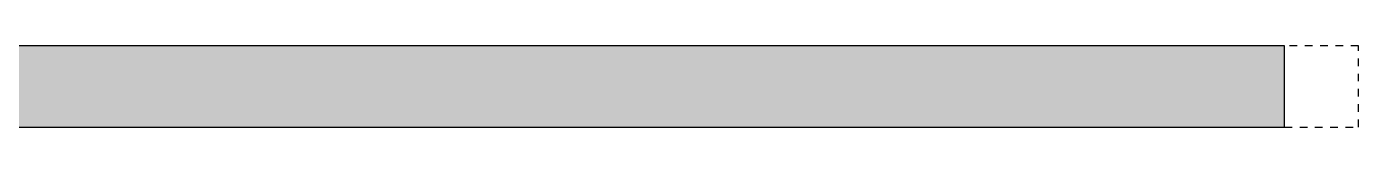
# Model space of a CAD drawing. Header units: metres. Extents: x -22.1 to 20.5, y -0.2 to 10.9.
# Drawn here: x 3.07 to 20.49, y -0.07 to 0.99 of the extents above; entities that cross this region are included whole.
import ezdxf

# ---------------------------------------------------------------- set-up
doc = ezdxf.new("R2010")
doc.units = ezdxf.units.M
doc.linetypes.add('DASH', pattern=[0.2, 0.1, -0.1])
for name, color, linetype in [('23_TN-R', 7, 'CONTINUOUS'), ('23_TN-S', 7, 'CONTINUOUS'), ('23_TN-S-SF', 7, 'CONTINUOUS')]:
    doc.layers.add(name, color=color, linetype=linetype)

msp = doc.modelspace()

# ---------------------------------------------------------------- hatches: boundary and pattern name
at = {"layer": '23_TN-S-SF', "true_color": 0xf5f5f5}
msp.add_hatch(color=7, dxfattribs=at).paths.add_polyline_path([(-2.316, -0.072), (19.522, -0.072), (19.522, 0.993), (-2.316, 0.993)], flags=16)

# ---------------------------------------------------------------- linework, layer by layer
at = {"layer": '23_TN-R', "color": 7, "linetype": 'DASH'}
for points in [[(20.489, 0.993), (19.522, 0.993)], [(20.489, -0.072), (20.489, 0.993)], [(19.522, -0.072), (20.489, -0.072)]]:
    msp.add_lwpolyline(points, dxfattribs=at)
at = {"layer": '23_TN-S'}
msp.add_lwpolyline([(-2.316, -0.072), (19.522, -0.072), (19.522, 0.993), (-2.316, 0.993)], close=True, dxfattribs=at)

doc.saveas('drawing.dxf')
